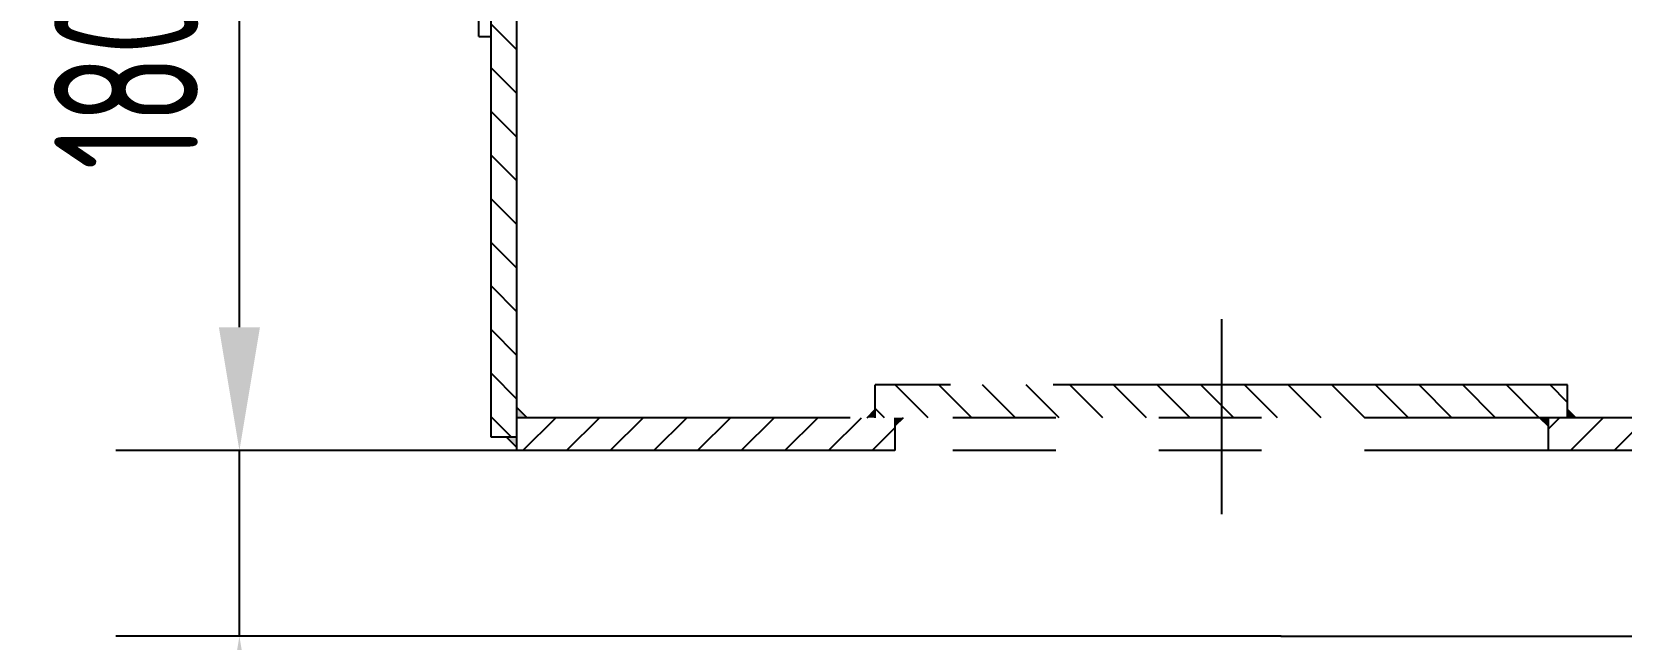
# Model space of a CAD drawing. Header units: millimetres. Extents: x 0 to 23760, y 0 to 16800.
# Drawn here: x 3877 to 5422, y 13373 to 13963 of the extents above; entities that cross this region are included whole.
import ezdxf

# ---------------------------------------------------------------- set-up
doc = ezdxf.new("R2010")
doc.units = ezdxf.units.MM
doc.header["$LTSCALE"] = 400
doc.linetypes.add('G', pattern=[2, 1.25, -0.25, 0.25, -0.25])
doc.linetypes.add('K', pattern=[2.5, 1.25, -0.25, 0.25, -0.25, 0.25, -0.25])
for name, color, linetype in [('02', 1, 'Continuous'), ('05', 4, 'G'), ('07', 6, 'K'), ('08', 1, 'Continuous')]:
    doc.layers.add(name, color=color, linetype=linetype)
doc.styles.get("Standard").update_dxf_attribs({"font": 'isocp', "width": 0.707, "bigfont": 'intecad.shx'})
doc.dimstyles.new('INTE', dxfattribs={"dimscale": 40, "dimtxt": 3.5, "dimasz": 3, "dimexe": 3, "dimexo": 0, "dimgap": 1, "dimtad": 1, "dimdec": 0, "dimdsep": 46, "dimtxsty": 'Standard', "dimcen": 0, "dimclrd": 1, "dimclre": 1, "dimclrt": 3, "dimadec": 0, "dimazin": 0, "dimtfac": 1, "dimtdec": 0, "dimtmove": 0, "dimatfit": 0, "dimfxl": 3, "dimarcsym": 0})
pattern_1 = [(135, (58321.423, -698.11), (-21.213203, -21.213203), [])]

# ---------------------------------------------------------------- blocks, each defined once
blk = doc.blocks.new('EWRWER')
at = {"layer": '07', "color": 6, "linetype": 'K'}
blk.add_line((7687.1, 21073.3), (9825.1, 21073.3), dxfattribs=at)
blk = doc.blocks.new('*U16', base_point=(77924.5, 9538.5))
h = blk.add_hatch(color=256)
h.paths.add_polyline_path([(73581.5, 8838.5), (73581.5, 8828.5), (73591.5, 8828.5)])
h.paths.add_polyline_path([(73581.5, 8809.5), (73571.5, 8809.5), (73581.5, 8799.5)])
for points in [[(73922, 8828.5), (73930, 8828.5), (73930, 8836.5)], [(73949, 8828.5), (73957, 8828.5), (73949, 8820.5)], [(74584, 8828.5), (74576, 8828.5), (74584, 8820.5)], [(74603, 8836.5), (74611, 8828.5), (74603, 8828.5)]]:
    blk.add_hatch(color=256).paths.add_polyline_path(points)
at = {"layer": '02'}
h = blk.add_hatch(dxfattribs=at)
h.set_pattern_fill('_USER', color=256, scale=30, angle=135, style=0, pattern_type=0)
h.set_pattern_definition(pattern_1)
h.paths.add_polyline_path([(73581.5, 10389.5), (73556.5, 10389.5), (73556.5, 8809.5), (73581.5, 8809.5)])
h = blk.add_hatch(dxfattribs=at)
h.set_pattern_fill('_USER', color=256, scale=30, angle=135, style=0, pattern_type=0)
h.set_pattern_definition(pattern_1)
h.paths.add_polyline_path([(74603, 8860.5), (74266.5, 8860.5), (74266.5, 8828.5), (74603, 8828.5)])
h.paths.add_polyline_path([(73930, 8860.5), (73930, 8828.5), (74266.5, 8828.5), (74266.5, 8860.5)])
h = blk.add_hatch(dxfattribs=at)
h.set_pattern_fill('_USER', color=256, scale=30, angle=45, style=0, pattern_type=0)
h.set_pattern_definition([(45, (58321.423, -698.11), (-21.213203, 21.213203), [])])
h.paths.add_polyline_path([(75410, 8796.5), (75410, 8828.5), (74584, 8828.5), (74584, 8796.5)])
h.paths.add_polyline_path([(73949, 8796.5), (73949, 8828.5), (73581.5, 8828.5), (73581.5, 8796.5)])
for p, q in [((73556.5, 8809.5), (73556.5, 10389.5)), ((73581.5, 8796.5), (73581.5, 10389.5)), ((73544.5, 9199), (73544.5, 9999)), ((73544.5, 9199), (73556.5, 9199)), ((73930, 8828.5), (73930, 8860.5)), ((74603, 8860.5), (73930, 8860.5)), ((74603, 8828.5), (74603, 8860.5)), ((73591.5, 8828.5), (73581.5, 8838.5)), ((77905.5, 8828.5), (73581.5, 8828.5)), ((73922, 8828.5), (73930, 8836.5)), ((73957, 8828.5), (73949, 8820.5)), ((73949, 8828.5), (73949, 8796.5)), ((74576, 8828.5), (74584, 8820.5)), ((74584, 8828.5), (74584, 8796.5)), ((74611, 8828.5), (74603, 8836.5)), ((73581.5, 8809.5), (73556.5, 8809.5)), ((73581.5, 8799.5), (73571.5, 8809.5)), ((77905.5, 8796.5), (73581.5, 8796.5))]:
    blk.add_line(p, q)
at = {"layer": '05'}
blk.add_line((74266.5, 8924.3), (74266.5, 8734.9), dxfattribs=at)
blk = doc.blocks.new('REWREWREW')
at = {"layer": '07', "color": 6, "linetype": 'K', "ltscale": 0.8}
blk.add_blockref('*U16', (11287.3, 13219.8), dxfattribs=at)
blk = doc.blocks.new('*D83')
at = {"layer": '08', "color": 1, "lineweight": -2}
for p, q in [((4078.6, 13676.3), (4078.6, 14034.8)), ((4715.7, 13556.3), (3958.6, 13556.3)), ((4078.6, 13376), (4078.6, 13556.3)), ((5091.1, 13376), (3958.6, 13376)), ((4078.6, 13256), (4078.6, 13136))]:
    blk.add_line(p, q, dxfattribs=at)
at = {"layer": '08', "color": 1}
for points in [[(4058.6, 13676.3), (4098.6, 13676.3), (4078.6, 13556.3)], [(4058.6, 13256), (4098.6, 13256), (4078.6, 13376)]]:
    blk.add_solid(points, dxfattribs=at)
at = {"layer": 'Defpoints', "color": 0}
for p in [(4078.6, 13556.3), (4715.7, 13556.3), (5091.1, 13376)]:
    blk.add_point(p, dxfattribs=at)
at = {"layer": '08', "color": 3, "insert": (3968.6, 13915.6), "char_height": 140, "attachment_point": 5, "rotation": 90}
blk.add_mtext('180', dxfattribs=at)

msp = doc.modelspace()

# ---------------------------------------------------------------- block references
at = {"layer": '07'}
for name, p in [('REWREWREW', (-2596.1, 1078.5)), ('EWRWER', (-2596.1, -7697.3))]:
    msp.add_blockref(name, p, dxfattribs=at)

# ---------------------------------------------------------------- dimensions: what is measured, and where the dimension line sits
at = {"layer": '08'}
dim = msp.add_linear_dim(base=(4078.6, 13556.3), p1=(5091.1, 13376), p2=(4715.7, 13556.3), angle=90, dimstyle='INTE', dxfattribs=at)
dim.commit()
dim.dimension.update_dxf_attribs({"geometry": '*D83', "text_midpoint": (3968.6, 13915.6)})

doc.saveas('drawing.dxf')
